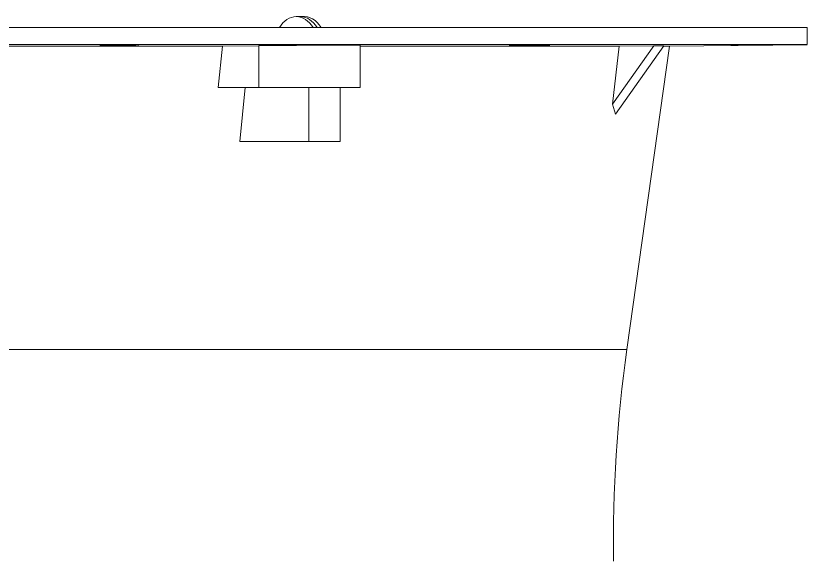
# Model space of a CAD drawing. Header units: millimetres. Extents: x 113490 to 142599, y -20467 to 115.
# Drawn here: x 125596 to 125873.8, y -5957.5 to -5766.1 of the extents above; entities that cross this region are included whole.
import ezdxf

# ---------------------------------------------------------------- set-up
doc = ezdxf.new("R2010")
doc.units = ezdxf.units.MM
doc.layers.add('DV1_0', color=7, linetype='Continuous')

msp = doc.modelspace()

# ---------------------------------------------------------------- linework, layer by layer
at = {"layer": 'DV1_0', "color": 7, "linetype": 'Continuous', "lineweight": 15}
for p, q in [((125695.81, -5766.33), (125694.4, -5766.33)), ((125697.23, -5766.33), (125695.81, -5766.33)), ((125489.43, -5770.18), (125873.76, -5770.18)), ((125873.76, -5770.18), (125873.76, -5776.08)), ((125483.93, -5776.68), (125668.5, -5776.68)), ((125489.43, -5776.08), (125873.76, -5776.08)), ((125627.42, -5776.33), (125626.47, -5776.35)), ((125637.12, -5776.35), (125638.06, -5776.33)), ((125667.03, -5791.18), (125668.5, -5776.68)), ((125681.23, -5776.53), (125668.5, -5776.68)), ((125716.81, -5791.18), (125716.81, -5776.35)), ((125716.81, -5776.68), (125807.71, -5776.68)), ((125773.44, -5776.33), (125772.03, -5776.35)), ((125779.14, -5776.35), (125780.55, -5776.33)), ((125819.9, -5776.55), (125805.38, -5797.09)), ((125807.71, -5776.68), (125805.38, -5797.09)), ((125823.45, -5776.53), (125806.48, -5800.53)), ((125807.71, -5776.68), (125819.9, -5776.55)), ((125810.45, -5883.15), (125825.41, -5776.68)), ((125823.45, -5776.53), (125819.9, -5776.55)), ((125823.35, -5776.68), (125825.41, -5776.68)), ((125825.41, -5776.68), (125873.76, -5776.26)), ((125853.82, -5776.33), (125852.15, -5776.35)), ((125854.65, -5776.35), (125856.31, -5776.33)), ((125667.03, -5791.18), (125681.23, -5791.18)), ((125674.59, -5810.18), (125676.52, -5791.18)), ((125681.23, -5791.18), (125716.81, -5791.18)), ((125698.79, -5810.18), (125698.79, -5791.18)), ((125709.81, -5810.18), (125709.81, -5791.18)), ((125805.38, -5797.09), (125806.48, -5800.53)), ((125674.59, -5810.18), (125698.79, -5810.18)), ((125698.79, -5810.18), (125709.81, -5810.18))]:
    msp.add_line(p, q, dxfattribs=at)
at = {"layer": 'DV1_0', "color": 7, "linetype": 'Continuous', "lineweight": 20}
for p, q in [((125681.23, -5791.18), (125681.23, -5776.53)), ((125011.03, -5883.15), (125810.45, -5883.15))]:
    msp.add_line(p, q, dxfattribs=at)
at = {"layer": 'DV1_0', "color": 7, "linetype": 'Continuous', "lineweight": 15}
for centre, radius, start, end in [((125630.9, -5641.34), 135.15, 267.6667, 272.6373), ((125633.64, -5913.08), 136.89, 87.6973, 92.6047), ((125774.79, -5911.43), 135.15, 88.1579, 92.3795), ((125777.78, -5639.93), 136.48, 268.1755, 272.3561), ((125853.17, -6102.48), 326.14, 89.741, 91.0847), ((125853.17, -6102.48), 326.14, 90.0017, 91.0847), ((126287.41, -5950.18), 481.65, 172, 180.8687)]:
    msp.add_arc(centre, radius, start, end, dxfattribs=at)
for centre, end_param in [((125694.4, -5777.33), 4.004805), ((125695.81, -5777.33), 3.141593), ((125697.23, -5777.33), 3.232692)]:
    msp.add_ellipse(centre, major_axis=(0, -11), ratio=0.707107, start_param=2.278381, end_param=end_param, dxfattribs=at)
for points, knots in [([(125681.23, -5776.53), (125681.32, -5776.52), (125681.51, -5776.52), (125681.81, -5776.52), (125682.11, -5776.52), (125682.42, -5776.51), (125682.89, -5776.51), (125683.53, -5776.5), (125684.37, -5776.49), (125685.23, -5776.48), (125686.42, -5776.47), (125687.97, -5776.46), (125689.9, -5776.44), (125691.89, -5776.43), (125693.92, -5776.41), (125695.96, -5776.4), (125698, -5776.39), (125700.03, -5776.38), (125702.01, -5776.37), (125703.93, -5776.36), (125705.78, -5776.36), (125707.53, -5776.35), (125709.17, -5776.35), (125710.69, -5776.35), (125712.06, -5776.35), (125713.28, -5776.35), (125714.34, -5776.36), (125715.22, -5776.36), (125715.91, -5776.37), (125716.42, -5776.38), (125716.73, -5776.39), (125716.81, -5776.4), (125716.81, -5776.4), (125716.81, -5776.4)], [0, 0, 0, 0, 0.0061237, 0.0122514, 0.0183854, 0.0245277, 0.0306808, 0.046145, 0.0616646, 0.0772655, 0.0929081, 0.1242232, 0.1555386, 0.1868542, 0.2181698, 0.2494857, 0.2808011, 0.3121159, 0.3434302, 0.3747442, 0.406058, 0.4373719, 0.468686, 0.5000004, 0.5313148, 0.5626289, 0.5939428, 0.6252566, 0.6565706, 0.6878849, 0.7191997, 0.7505151, 0.7527107, 0.7527107, 0.7527107, 0.7527107]), ([(125853.82, -5776.33), (125853.87, -5776.33), (125853.97, -5776.33), (125854.17, -5776.33), (125854.54, -5776.33), (125855.27, -5776.32), (125856.31, -5776.31), (125857.52, -5776.3), (125858.64, -5776.29), (125859.62, -5776.29), (125860.42, -5776.28), (125861.01, -5776.28), (125861.38, -5776.28), (125861.46, -5776.28), (125861.46, -5776.28)], [0, 0, 0, 0, 0.0077647, 0.0155349, 0.0310907, 0.0622597, 0.1247462, 0.1872904, 0.2498332, 0.3123764, 0.37492, 0.4374608, 0.5, 0.5625393, 0.5625393, 0.5625393, 0.5625393]), ([(125861.34, -5776.28), (125861.26, -5776.28), (125861.01, -5776.29), (125860.42, -5776.29), (125859.61, -5776.3), (125858.64, -5776.31), (125857.71, -5776.32), (125857.02, -5776.33), (125856.68, -5776.33), (125856.48, -5776.33), (125856.37, -5776.33), (125856.31, -5776.33)], [0.6250801, 0.6250801, 0.6250801, 0.6250801, 0.6876236, 0.7501669, 0.8127097, 0.8752538, 0.9377403, 0.9689094, 0.9844651, 0.9906818, 1, 1, 1, 1]), ([(125856.31, -5776.33), (125856.36, -5776.33), (125856.47, -5776.33), (125856.67, -5776.33), (125857.02, -5776.33), (125857.71, -5776.32), (125858.64, -5776.31), (125859.61, -5776.3), (125860.42, -5776.29), (125861.01, -5776.29), (125861.38, -5776.28), (125861.46, -5776.28), (125861.46, -5776.28)], [0, 0, 0, 0, 0.0077647, 0.0155349, 0.0310907, 0.0622597, 0.1247462, 0.1872904, 0.2498332, 0.3123764, 0.37492, 0.4374608, 0.4374608, 0.4374608, 0.4374608])]:
    msp.add_open_spline(points, degree=3, knots=knots, dxfattribs=at)

doc.saveas('drawing.dxf')
